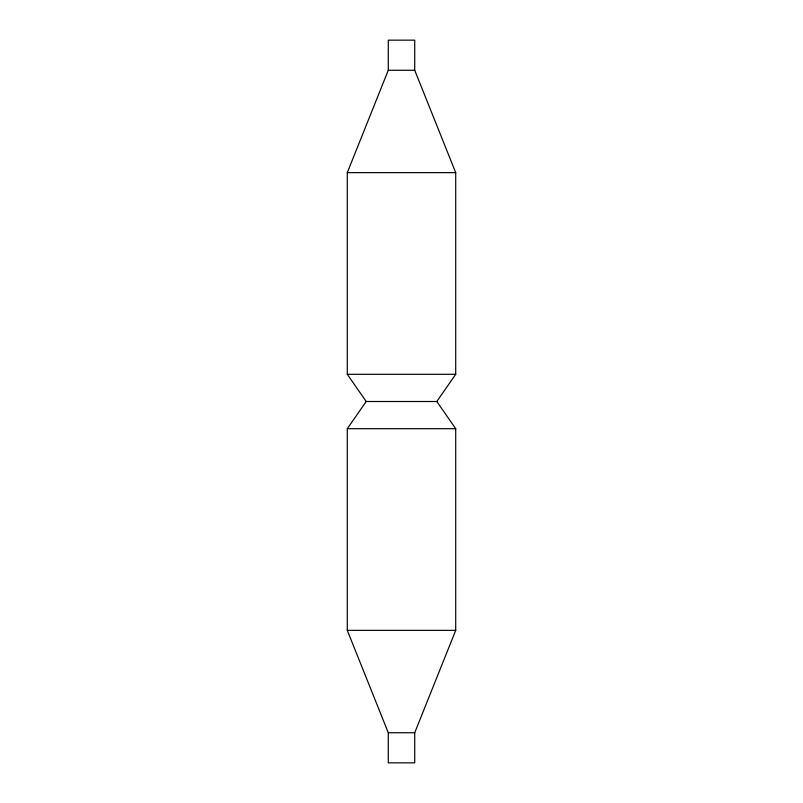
<?xml version="1.0" encoding="UTF-8"?>
<svg xmlns="http://www.w3.org/2000/svg" width="803" height="803" viewBox="0 0 803 803"><rect width="100%" height="100%" fill="white"/><g stroke="black" fill="none" stroke-linecap="round" stroke-linejoin="round"><path stroke-width="1.2" d="M366.208 401.5L347.287 374.298L347.287 172.645L388.281 70.262L388.281 40.15L414.719 40.15L414.719 70.262L455.713 172.645L455.713 374.298L436.792 401.5L366.208 401.5L347.287 428.702L347.287 630.355L388.281 732.737L388.281 762.85L414.719 762.85L414.719 732.737L455.713 630.355L455.713 428.702L436.792 401.5M388.281 70.262L414.719 70.262M347.287 172.645L455.713 172.645M347.287 374.298L455.713 374.298M347.287 428.702L455.713 428.702M347.287 630.355L455.713 630.355M388.281 732.737L414.719 732.737"/></g></svg>
